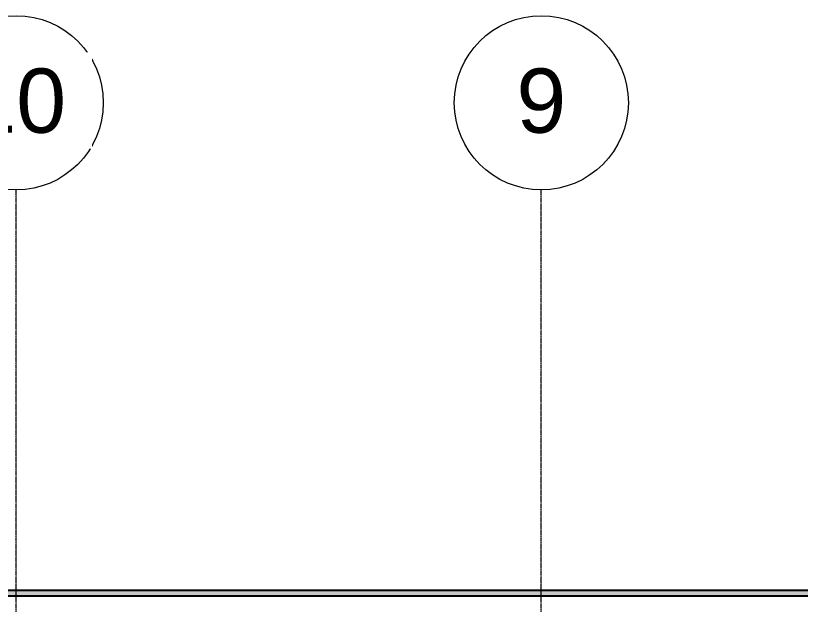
# Model space of a CAD drawing. Header units: inches. Extents: x -54880 to -186, y -265 to 853.
# Drawn here: x -12732.1 to -12299.5, y 345.3 to 669.8 of the extents above; entities that cross this region are included whole.
import ezdxf

# ---------------------------------------------------------------- set-up
doc = ezdxf.new("R2010")
doc.units = ezdxf.units.IN
doc.header["$MEASUREMENT"] = 0
doc.linetypes.add('Grid Line 1_2_', pattern=[0.875, 0.5, -0.125, 0.125, -0.125])
for name, color, linetype, lineweight in [('A-ROOF', 132, 'Continuous', 9), ('S-GRID', 1, 'Continuous', 9), ('S-GRID-IDEN', 1, 'Continuous', 9)]:
    doc.layers.add(name, color=color, linetype=linetype, lineweight=lineweight)
doc.styles.add('Arial_1', font='arial.ttf', dxfattribs={"height": 35.407186})

# ---------------------------------------------------------------- blocks, each defined once
blk = doc.blocks.new('Grid - Grid Head - Circle-14747-Section 6')
at = {"layer": 'S-GRID-IDEN'}
blk.add_circle((-22796.39, 621.76), 48, dxfattribs=at)

msp = doc.modelspace()

# ---------------------------------------------------------------- hatches: boundary and pattern name
at = {"layer": 'A-ROOF'}
msp.add_hatch(color=256, dxfattribs=at).paths.add_polyline_path([(-13902.62, 350.03), (-10400.39, 350.03), (-10400.39, 352.91), (-13907.12, 352.91), (-13907.12, 350.03), (-13903.62, 350.03)], flags=0)

# ---------------------------------------------------------------- linework, layer by layer
at = {"layer": 'A-ROOF', "lineweight": 25}
for p, q in [((-10400.39, 352.91), (-13907.12, 352.91)), ((-13894, 350.03), (-10411.52, 350.03))]:
    msp.add_line(p, q, dxfattribs=at)
at = {"layer": 'S-GRID', "linetype": 'Grid Line 1_2_'}
for p, q in [((-12731.76, -132), (-12731.76, 573.76)), ((-12442.26, -132), (-12442.26, 573.76))]:
    msp.add_line(p, q, dxfattribs=at)

# ---------------------------------------------------------------- block references
at = {"layer": 'S-GRID-IDEN'}
for p in [(10064.63, 0), (10354.13, 0)]:
    msp.add_blockref('Grid - Grid Head - Circle-14747-Section 6', p, dxfattribs=at)

# ---------------------------------------------------------------- next in the draw order: texts
at = {"layer": 'S-GRID-IDEN', "attachment_point": 2, "line_spacing_factor": 0.938532, "style": 'Arial_1', "bg_fill": 3, "box_fill_scale": 1.25, "bg_fill_color": 0, "bg_fill_transparency": 0}
for s, insert, char_height, width in [('10', (-12731.77, 640.64), 35.407, 65.664), ('9', (-12442.27, 640.64), 35.41, 32.832)]:
    msp.add_mtext(s, dxfattribs=dict(at, insert=insert, char_height=char_height, width=width))

doc.saveas('drawing.dxf')
